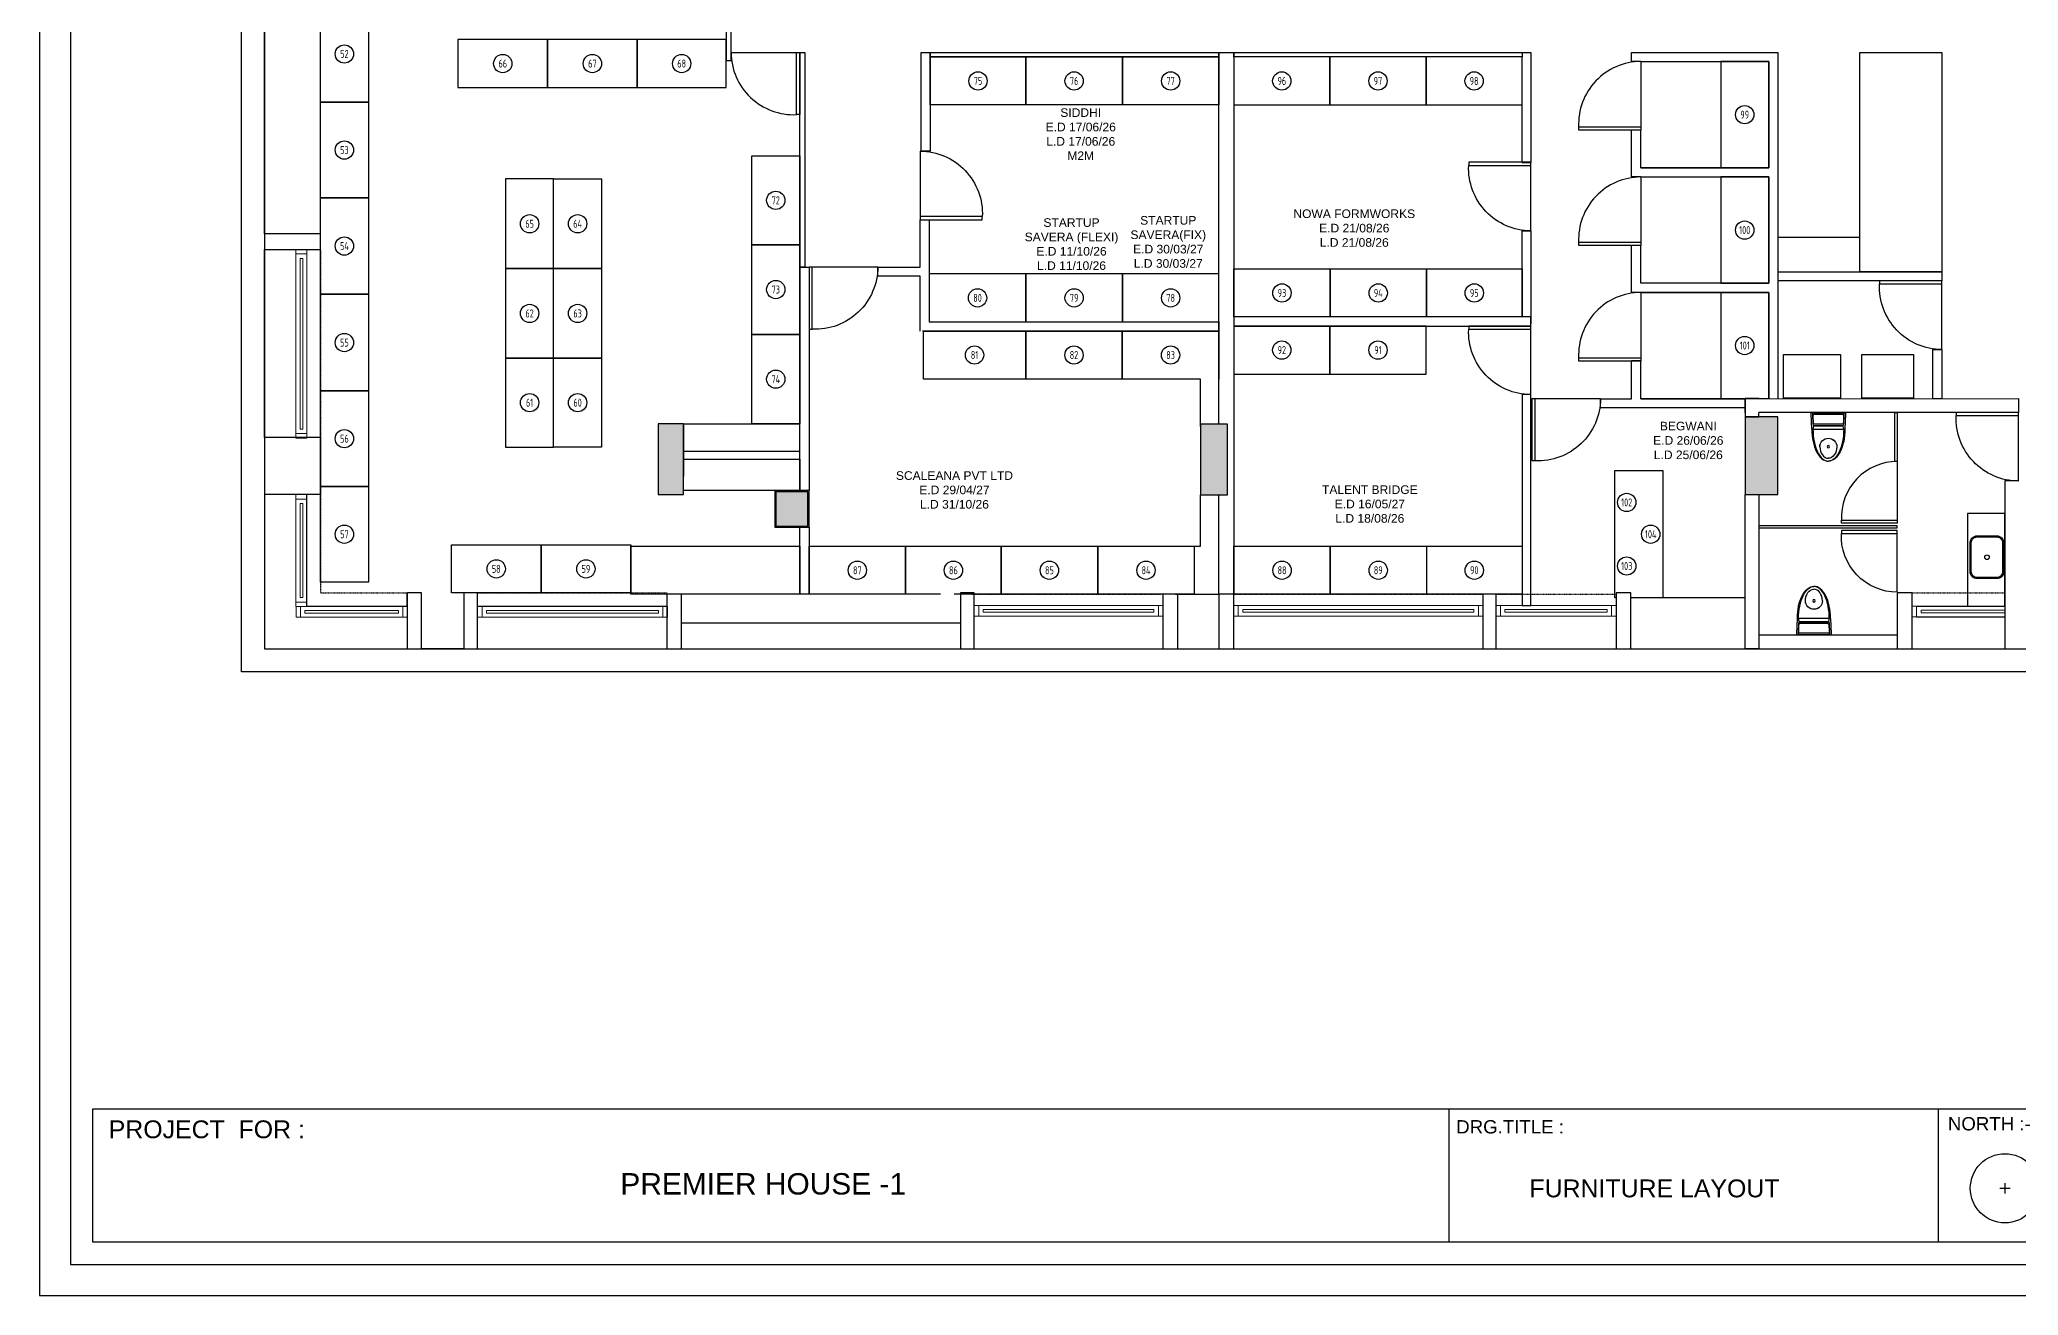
# Model space of a CAD drawing. Header units: millimetres. Extents: x 2131 to 3514, y 1779 to 2684.
# Drawn here: x 2131 to 2997, y 1779 to 2328 of the extents above; entities that cross this region are included whole.
import ezdxf
from ezdxf.enums import TextEntityAlignment as Align

# ---------------------------------------------------------------- set-up
doc = ezdxf.new("R2010")
doc.units = ezdxf.units.MM
doc.linetypes.add('DASHED', pattern=[0.75, 0.5, -0.25])
for name, color, linetype in [('BH', 243, 'Continuous'), ('FUR', 1, 'Continuous'), ('STAIR', 145, 'Continuous')]:
    doc.layers.add(name, color=color, linetype=linetype)
for name, color, linetype, lineweight in [('g-dw', 6, 'Continuous', 5), ('GYPSUM PARTITION', 33, 'Continuous', 30), ('HATCH', 254, 'Continuous', 30), ('text', 6, 'Continuous', 20), ('wall', 30, 'Continuous', 30), ('WIN', 144, 'Continuous', 15)]:
    doc.layers.add(name, color=color, linetype=linetype, lineweight=lineweight)
doc.layers.add('GLASS', color=7, linetype='Continuous', lineweight=30, true_color=0x001d75)
doc.styles.add('VIBRANT', font='arial.ttf')
doc.styles.add('YQ_TEXT', font='SUPEROS.SHX', dxfattribs={"width": 0.8, "bigfont": 'HZDX.SHX'})

# ---------------------------------------------------------------- blocks, each defined once
blk = doc.blocks.new('SERG')
at = {"layer": 'STAIR', "lineweight": 25}
blk.add_line((132343.7, -7258.6), (132307.7, -7258.6), dxfattribs=at)
blk.add_lwpolyline([(132309.4, -7258.6), (132307.7, -7258.6), (132307.7, -7226.1), (132309.4, -7226.1)], close=True, dxfattribs=at)
blk.add_arc((132310.9, -7258.8), 32.8, 0.3329, 92.63, dxfattribs=at)
blk = doc.blocks.new('*U18')
for p, q in [((4770580, -919233), (4769428, -919233)), ((4770580, -919353), (4769428, -919353))]:
    blk.add_line(p, q)
at = {"layer": 'g-dw'}
for points in [[(4769378, -919353), (4769428, -919353), (4769428, -919233), (4769378, -919233)], [(4770530, -919278), (4770530, -919308), (4769478, -919308), (4769478, -919278)], [(4770630, -919353), (4770580, -919353), (4770580, -919233), (4770630, -919233)]]:
    blk.add_lwpolyline(points, close=True, dxfattribs=at)
blk = doc.blocks.new('*U5')
for p, q in [((4770401, -919233), (4768393, -919233)), ((4770401, -919353), (4768393, -919353))]:
    blk.add_line(p, q)
at = {"layer": 'g-dw'}
for points in [[(4768343, -919353), (4768393, -919353), (4768393, -919233), (4768343, -919233)], [(4770351, -919278), (4770351, -919308), (4768443, -919308), (4768443, -919278)], [(4770451, -919353), (4770401, -919353), (4770401, -919233), (4770451, -919233)]]:
    blk.add_lwpolyline(points, close=True, dxfattribs=at)
blk = doc.blocks.new('*U10')
for p, q in [((4770371, -919233), (4769129, -919233)), ((4770371, -919353), (4769129, -919353))]:
    blk.add_line(p, q)
at = {"layer": 'g-dw'}
for points in [[(4769079, -919353), (4769129, -919353), (4769129, -919233), (4769079, -919233)], [(4770321, -919278), (4770321, -919308), (4769179, -919308), (4769179, -919278)], [(4770421, -919353), (4770371, -919353), (4770371, -919233), (4770421, -919233)]]:
    blk.add_lwpolyline(points, close=True, dxfattribs=at)
blk = doc.blocks.new('*U11')
for p, q in [((4771814, -919233), (4769129, -919233)), ((4771814, -919353), (4769129, -919353))]:
    blk.add_line(p, q)
at = {"layer": 'g-dw'}
for points in [[(4769079, -919353), (4769129, -919353), (4769129, -919233), (4769079, -919233)], [(4771764, -919278), (4771764, -919308), (4769179, -919308), (4769179, -919278)], [(4771864, -919353), (4771814, -919353), (4771814, -919233), (4771864, -919233)]]:
    blk.add_lwpolyline(points, close=True, dxfattribs=at)
blk = doc.blocks.new('*U12')
for p, q in [((4771814, -919233), (4769806, -919233)), ((4771814, -919353), (4769806, -919353))]:
    blk.add_line(p, q)
at = {"layer": 'g-dw'}
for points in [[(4769756, -919353), (4769806, -919353), (4769806, -919233), (4769756, -919233)], [(4771764, -919278), (4771764, -919308), (4769856, -919308), (4769856, -919278)], [(4771864, -919353), (4771814, -919353), (4771814, -919233), (4771864, -919233)]]:
    blk.add_lwpolyline(points, close=True, dxfattribs=at)
blk = doc.blocks.new('*U13')
for p, q in [((4770686, -919233), (4769542, -919233)), ((4770686, -919353), (4769542, -919353))]:
    blk.add_line(p, q)
at = {"layer": 'g-dw'}
for points in [[(4769492, -919353), (4769542, -919353), (4769542, -919233), (4769492, -919233)], [(4770636, -919278), (4770636, -919308), (4769592, -919308), (4769592, -919278)], [(4770736, -919353), (4770686, -919353), (4770686, -919233), (4770736, -919233)]]:
    blk.add_lwpolyline(points, close=True, dxfattribs=at)
blk = doc.blocks.new('*U16')
for p, q in [((4771563, -919233), (4769542, -919233)), ((4771563, -919353), (4769542, -919353))]:
    blk.add_line(p, q)
at = {"layer": 'g-dw'}
for points in [[(4769492, -919353), (4769542, -919353), (4769542, -919233), (4769492, -919233)], [(4771513, -919278), (4771513, -919308), (4769592, -919308), (4769592, -919278)], [(4771613, -919353), (4771563, -919353), (4771563, -919233), (4771613, -919233)]]:
    blk.add_lwpolyline(points, close=True, dxfattribs=at)
blk = doc.blocks.new('SERGS')
at = {"layer": 'FUR'}
for points in [[(133198.18, -7371.95), (133198.43, -7365.24, 0.424878), (133197.84, -7364.63), (133190.93, -7364.63), (133184.02, -7364.63, 0.424878), (133183.43, -7365.24), (133183.67, -7371.95)], [(133194.64, -7379.67, 0.415839), (133190.93, -7375.93, 0.415839), (133187.21, -7379.67)]]:
    blk.add_lwpolyline(points, format="xyb", dxfattribs=at)
for points in [[(133190.93, -7370.35), (133184.81, -7370.35, -0.403629), (133184.12, -7369.69), (133183.97, -7365.51, -0.424878), (133184.56, -7364.9), (133190.93, -7364.9), (133197.3, -7364.9, -0.424878), (133197.88, -7365.51), (133197.73, -7369.69, -0.403629), (133197.04, -7370.35)], [(133190.93, -7365.43), (133184.84, -7365.43, 0.424878), (133184.25, -7366.04), (133184.37, -7369.25, 0.403629), (133184.96, -7369.82), (133190.93, -7369.82), (133196.89, -7369.82, 0.403629), (133197.48, -7369.25), (133197.6, -7366.04, 0.424878), (133197.01, -7365.43)], [(133190.93, -7371.95), (133184.2, -7371.95, -0.108231), (133184.42, -7370.62), (133190.93, -7370.62), (133197.43, -7370.62, -0.108231), (133197.65, -7371.95)]]:
    blk.add_lwpolyline(points, format="xyb", close=True, dxfattribs=at)
blk.add_circle((133190.93, -7379.65), 0.531, dxfattribs=at)
for start, end in [(90, 180.31842), (359.68158, 90)]:
    blk.add_arc((133190.93, -7379.65), 3.72, start, end, dxfattribs=at)
for centre, major_axis, ratio, start_param in [((133190.93, -7371.95), (0, 14.05), 0.516453, 1.570796), ((133190.93, -7371.95), (0, 14), 0.480461, 1.570796), ((133190.93, -7379.63), (0, 5.06), 0.733832, 1.578936)]:
    blk.add_ellipse(centre, major_axis=major_axis, ratio=ratio, start_param=start_param, end_param=3.141593, dxfattribs=at)
at = {"layer": 'FUR', "extrusion": (0, 0, -1)}
for centre, major_axis, ratio, start_param in [((133190.93, -7371.95), (0, 14), 0.480461, 1.570796), ((133190.93, -7371.95), (0, 14.05), 0.516453, 1.570796), ((133190.93, -7379.63), (0, 5.06), 0.733832, 1.578936)]:
    blk.add_ellipse(centre, major_axis=major_axis, ratio=ratio, start_param=start_param, end_param=3.141593, dxfattribs=at)
blk = doc.blocks.new('Z$W@#4EAB2E05')
at = {"linetype": 'Continuous', "lineweight": 30}
for p, q in [((63.361, 8.994), (63.361, 2.994)), ((85.361, 8.994), (85.361, 2.994))]:
    blk.add_line(p, q, dxfattribs=at)
at = {"color": 251}
for p, q in [((88.131, 5.416), (88.591, 5.416)), ((88.361, 5.647), (88.361, 5.186))]:
    blk.add_line(p, q, dxfattribs=at)
at = {"linetype": 'Continuous', "lineweight": 30}
for points in [[(1.395, 92.239), (1.395, 1.994), (140.73, 1.994), (140.73, 92.239)], [(139.73, 2.994), (2.395, 2.994), (2.395, 8.994), (139.73, 8.994)]]:
    blk.add_lwpolyline(points, close=True, dxfattribs=at)
blk.add_circle((88.361, 5.416), 1.555, dxfattribs=at)
at = {"layer": 'Defpoints', "color": 1, "linetype": 'Continuous', "lineweight": -3}
blk.add_lwpolyline([(0, 93.635), (0, 0.599), (142.126, 0.599), (142.126, 93.635)], close=True, dxfattribs=at)
at = {"style": 'VIBRANT'}
blk.add_text('PROJECT  FOR :', height=0.8, dxfattribs=at).set_placement((3.11, 7.669))
at = {"linetype": 'Continuous', "style": 'VIBRANT'}
for s, p in [('DRG.TITLE :', (63.692, 7.881)), ('NORTH :-', (85.797, 8.019))]:
    blk.add_text(s, height=0.6, dxfattribs=at).set_placement(p)

msp = doc.modelspace()

# ---------------------------------------------------------------- hatches: boundary and pattern name
at = {"layer": 'wall'}
h = msp.add_hatch(color=2, dxfattribs=at)
h.dxf.hatch_style = 1
h.paths.add_polyline_path([(2401.87, 2160.2), (2401.87, 2129.31), (2412.9, 2129.3), (2412.9, 2160.19)])
h = msp.add_hatch(color=2, dxfattribs=at)
h.dxf.hatch_style = 1
h.paths.add_polyline_path([(2639.12, 2160.07), (2639.12, 2129.16), (2650.94, 2129.14), (2650.94, 2160.04)])
h = msp.add_hatch(color=2, dxfattribs=at)
h.dxf.hatch_style = 1
h.paths.add_polyline_path([(2877.28, 2163.38), (2877.28, 2129.34), (2891.65, 2129.33), (2891.65, 2163.37)])
h = msp.add_hatch(color=2, dxfattribs=at)
h.dxf.hatch_style = 1
h.paths.add_polyline_path([(2453.37, 2130.55), (2453.37, 2115.55), (2467.37, 2115.55), (2467.37, 2130.55)])

# ---------------------------------------------------------------- linework, layer by layer
for p, q in [((2952.33, 2080.55), (2990.87, 2080.55)), ((2952.33, 2075.86), (2990.87, 2075.86))]:
    msp.add_line(p, q)
at = {"layer": 'BH'}
for centre in [(2264.62, 2322.05), (2333.89, 2317.86), (2373.1, 2317.86), (2412.14, 2317.86), (2541.78, 2310.26), (2583.82, 2310.26), (2626.03, 2310.26), (2674.66, 2310.26), (2716.72, 2310.26), (2758.79, 2310.26), (2877.16, 2295.5), (2264.62, 2280.02), (2453.31, 2258.03), (2345.62, 2247.77), (2366.62, 2247.77), (2264.62, 2238.02), (2877.16, 2245), (2453.31, 2219), (2541.57, 2215.36), (2583.82, 2215.36), (2626.03, 2215.36), (2674.72, 2217.51), (2716.84, 2217.51), (2758.85, 2217.51), (2345.62, 2208.55), (2366.62, 2208.55), (2264.62, 2195.8), (2540.25, 2190.36), (2583.75, 2190.36), (2626, 2190.36), (2674.66, 2192.51), (2716.72, 2192.51), (2877.16, 2194.5), (2453.31, 2179.78), (2345.62, 2169.52), (2366.62, 2169.52), (2264.62, 2153.77), (2825.53, 2125.86), (2264.62, 2111.95), (2836.03, 2111.95), (2331.03, 2096.8), (2370.25, 2096.8), (2489, 2096.2), (2531, 2096.2), (2573, 2096.2), (2615.25, 2096.2), (2674.78, 2096.2), (2716.84, 2096.2), (2758.85, 2096.2), (2825.53, 2098.04)]:
    msp.add_circle(centre, 4, dxfattribs=at)
at = {"layer": 'FUR', "color": 0, "linetype": 'DASHED', "lineweight": -2, "ltscale": 0.2}
for p, q in [((2254.12, 2236.55), (2254.12, 2154.3)), ((2254.12, 2129.31), (2254.12, 2086.3)), ((2254.12, 2086.3), (2292.12, 2086.3)), ((2322.87, 2086.3), (2405.87, 2086.3)), ((2950.37, 2086.3), (2990.87, 2086.3)), ((2539.12, 2085.8), (2621.62, 2085.8)), ((2653.62, 2085.7), (2762.62, 2085.7)), ((2768.37, 2085.7), (2820.87, 2085.7))]:
    msp.add_line(p, q, dxfattribs=at)
at = {"layer": 'FUR', "lineweight": 30}
msp.add_line((2520.44, 2200.86), (2604.44, 2200.86), dxfattribs=at)
at = {"layer": 'FUR'}
for p, q in [((2639.12, 2159.06, 0), (2639.12, 2179.86)), ((2639.12, 2106.7, 0), (2639.12, 2129.16, 0)), ((2636.37, 2106.7, 0), (2639.12, 2106.7, 0)), ((2628.12, 2085.7), (2647.12, 2085.7)), ((2877.28, 2084.13), (2827.37, 2084.13))]:
    msp.add_line(p, q, dxfattribs=at)
for points in [[(2275.12, 2343.17), (2275.12, 2300.92), (2254.12, 2300.92), (2254.12, 2343.17)], [(2314.3, 2307.36), (2353.48, 2307.36), (2353.48, 2328.36), (2314.3, 2328.36)], [(2353.48, 2307.36), (2392.73, 2307.36), (2392.73, 2328.36), (2353.48, 2328.36)], [(2392.73, 2307.36), (2431.54, 2307.36), (2431.54, 2328.36), (2392.73, 2328.36)], [(2562.69, 2299.76), (2520.88, 2299.76), (2520.88, 2320.76), (2562.69, 2320.76)], [(2604.94, 2299.76), (2562.69, 2299.76), (2562.69, 2320.76), (2604.94, 2320.76)], [(2647.12, 2299.76), (2604.94, 2299.76), (2604.94, 2320.76), (2647.12, 2320.76)], [(2653.62, 2320.76), (2653.62, 2299.76), (2695.69, 2299.76), (2695.69, 2320.76)], [(2695.69, 2320.76), (2695.69, 2299.76), (2737.76, 2299.76), (2737.76, 2320.76)], [(2737.76, 2320.76), (2737.76, 2299.76), (2779.82, 2299.76), (2779.82, 2320.76)], [(2927.52, 2322.76), (2963.4, 2322.76), (2963.4, 2226.75), (2927.52, 2226.75)], [(2866.66, 2272.25), (2887.66, 2272.25), (2887.66, 2318.75), (2866.66, 2318.75)], [(2275.12, 2300.92), (2275.12, 2259.11), (2254.12, 2259.11), (2254.12, 2300.92)], [(2442.81, 2238.63), (2442.81, 2277.44), (2463.81, 2277.44), (2463.81, 2238.63)], [(2866.66, 2221.75), (2887.66, 2221.75), (2887.66, 2268.25), (2866.66, 2268.25)], [(2335.12, 2267.36), (2335.12, 2228.17), (2356.12, 2228.17), (2356.12, 2267.36)], [(2377.12, 2267.36), (2377.12, 2228.17), (2356.12, 2228.17), (2356.12, 2267.36)], [(2275.12, 2259.11), (2275.12, 2216.93), (2254.12, 2216.93), (2254.12, 2259.11)], [(2442.81, 2199.38), (2442.81, 2238.63), (2463.81, 2238.63), (2463.81, 2199.38)], [(2891.66, 2241.75), (2891.66, 2226.75), (2927.52, 2226.75), (2927.52, 2241.75)], [(2335.12, 2228.17), (2335.12, 2188.92), (2356.12, 2188.92), (2356.12, 2228.17)], [(2377.12, 2228.17), (2377.12, 2188.92), (2356.12, 2188.92), (2356.12, 2228.17)], [(2562.69, 2225.86), (2520.44, 2225.86), (2520.44, 2204.86), (2562.69, 2204.86)], [(2604.94, 2225.86), (2562.69, 2225.86), (2562.69, 2204.86), (2604.94, 2204.86)], [(2647.12, 2225.86), (2604.94, 2225.86), (2604.94, 2204.86), (2647.12, 2204.86)], [(2653.62, 2207.01), (2653.62, 2228.01), (2695.81, 2228.01), (2695.81, 2207.01)], [(2695.81, 2207.01), (2695.81, 2228.01), (2737.88, 2228.01), (2737.88, 2207.01)], [(2737.88, 2207.01), (2737.88, 2228.01), (2779.82, 2228.01), (2779.82, 2207.01)], [(2275.12, 2216.93), (2275.12, 2174.68), (2254.12, 2174.68), (2254.12, 2216.93)], [(2866.66, 2171.26), (2887.66, 2171.26), (2887.66, 2217.75), (2866.66, 2217.75)], [(2442.81, 2160.19), (2442.81, 2199.38), (2463.81, 2199.38), (2463.81, 2160.19)], [(2562.62, 2179.86), (2517.87, 2179.86), (2517.87, 2200.86), (2562.62, 2200.86)], [(2604.87, 2179.86), (2562.62, 2179.86), (2562.62, 2200.86), (2604.87, 2200.86)], [(2653.62, 2203.01), (2653.62, 2182.01), (2695.69, 2182.01), (2695.69, 2203.01)], [(2695.69, 2203.01), (2695.69, 2182.01), (2737.76, 2182.01), (2737.76, 2203.01)], [(2335.12, 2188.92), (2335.12, 2150.11), (2356.12, 2150.11), (2356.12, 2188.92)], [(2377.12, 2188.92), (2377.12, 2150.11), (2356.12, 2150.11), (2356.12, 2188.92)], [(2275.12, 2174.68), (2275.12, 2132.86), (2254.12, 2132.86), (2254.12, 2174.68)], [(2401.87, 2160.2), (2401.87, 2129.31), (2412.9, 2129.3), (2412.9, 2160.19)], [(2639.12, 2160.07), (2639.12, 2129.16), (2650.94, 2129.14), (2650.94, 2160.04)], [(2877.28, 2163.38), (2877.28, 2129.34), (2891.65, 2129.33), (2891.65, 2163.37)], [(2463.81, 2131.05), (2412.9, 2131.05), (2412.9, 2144.75), (2463.81, 2144.75)], [(2275.12, 2132.86), (2275.12, 2091.04), (2254.12, 2091.04), (2254.12, 2132.86)], [(2452.87, 2115.05), (2467.87, 2115.05), (2467.87, 2131.05), (2452.87, 2131.05)], [(2311.44, 2107.3), (2350.63, 2107.3), (2350.63, 2086.3), (2311.44, 2086.3)], [(2350.63, 2107.3), (2389.88, 2107.3), (2389.88, 2086.3), (2350.63, 2086.3)], [(2389.88, 2085.7), (2389.88, 2106.7), (2463.87, 2106.7), (2463.87, 2085.7)], [(2467.87, 2106.7), (2510.12, 2106.7), (2510.12, 2085.7), (2467.87, 2085.7)], [(2653.74, 2085.7), (2653.74, 2106.7), (2695.81, 2106.7), (2695.81, 2085.7)], [(2695.81, 2085.7), (2695.81, 2106.7), (2737.88, 2106.7), (2737.88, 2085.7)]]:
    msp.add_lwpolyline(points, close=True, dxfattribs=at)
for points in [[(2520.44, 2200.86), (2520.44, 2200.86), (2517.44, 2200.86), (2517.44, 2200.86)], [(2639.12, 2179.86), (2604.87, 2179.86), (2604.87, 2200.86), (2647.12, 2200.86), (2647.12, 2179.86)], [(2463.87, 2148.19), (2412.91, 2148.19), (2412.91, 2160.19), (2463.87, 2160.19)], [(2820.87, 2084.13), (2820.28, 2084.13), (2820.28, 2139.77), (2841.28, 2139.77), (2841.28, 2084.13), (2827.37, 2084.13)], [(2737.88, 2106.7), (2779.82, 2106.7), (2779.82, 2085.7), (2737.88, 2085.7)]]:
    msp.add_lwpolyline(points, dxfattribs=at)
at = {"layer": 'FUR', "elevation": 0}
msp.add_lwpolyline([(2525.37, 2085.7), (2510.12, 2085.7), (2510.12, 2106.7), (2551.87, 2106.7), (2551.87, 2085.7), (2531.37, 2085.7)], dxfattribs=at)
for points in [[(2551.87, 2106.7), (2594.12, 2106.7), (2594.12, 2085.7), (2551.87, 2085.7)], [(2594.12, 2106.7), (2636.37, 2106.7), (2636.37, 2085.7), (2594.12, 2085.7)]]:
    msp.add_lwpolyline(points, close=True, dxfattribs=at)
at = {"layer": 'FUR'}
for points in [[(2987.45, 2092.52), (2978.77, 2092.52, -0.414214), (2975.77, 2095.52), (2975.77, 2108.24, -0.414214), (2978.77, 2111.24), (2987.45, 2111.24, -0.414214), (2990.45, 2108.24), (2990.45, 2095.52, -0.414214)], [(2987.45, 2093.02), (2978.77, 2093.02, -0.414214), (2976.27, 2095.52), (2976.27, 2108.24, -0.414214), (2978.77, 2110.74), (2987.45, 2110.74, -0.414214), (2989.95, 2108.24), (2989.95, 2095.52, -0.414214)]]:
    msp.add_lwpolyline(points, format="xyb", close=True, dxfattribs=at)
msp.add_circle((2983.11, 2101.88), 0.996, dxfattribs=at)
at = {"layer": 'g-dw'}
msp.add_lwpolyline([(2950.37, 2080.55), (2952.33, 2080.55), (2952.33, 2075.86), (2950.37, 2075.86)], close=True, dxfattribs=at)
at = {"layer": 'GLASS'}
msp.add_lwpolyline([(2431.54, 2385.36), (2431.54, 2319.26), (2433.79, 2319.26), (2433.79, 2385.36)], dxfattribs=at)
for points in [[(2463.81, 2322.76), (2466.05, 2322.76), (2466.05, 2228.86), (2463.81, 2228.86)], [(2520.88, 2322.76), (2647.12, 2322.76), (2647.12, 2320.76), (2520.88, 2320.76)], [(2653.62, 2322.76), (2779.87, 2322.76), (2779.87, 2320.76), (2653.62, 2320.76)]]:
    msp.add_lwpolyline(points, close=True, dxfattribs=at)
at = {"layer": 'GYPSUM PARTITION'}
for p, q in [((2831.61, 2318.76), (2827.66, 2318.76)), ((2831.66, 2318.76), (2831.61, 2318.76)), ((2831.66, 2288.76), (2827.66, 2288.76)), ((2779.82, 2274.64), (2783.57, 2274.64)), ((2831.66, 2268.26), (2827.66, 2268.26)), ((2779.82, 2244.64), (2783.57, 2244.64)), ((2831.66, 2238.26), (2827.66, 2238.26)), ((2831.65, 2217.75), (2827.65, 2217.75)), ((2831.66, 2187.75), (2827.66, 2187.75))]:
    msp.add_line(p, q, dxfattribs=at)
for points in [[(2516.88, 2322.76), (2520.88, 2322.76), (2520.88, 2279.58), (2516.88, 2279.58)], [(2463.81, 2228.86), (2467.87, 2228.86), (2467.87, 2131.05), (2463.81, 2131.05)], [(2783.57, 2203.01), (2783.57, 2207.01), (2653.62, 2207.01), (2653.62, 2203.01)], [(2894.05, 2190.61), (2919.09, 2190.61), (2919.09, 2171.55), (2894.05, 2171.55)], [(2963.37, 2192.73), (2963.4, 2171.25), (2959.4, 2171.25), (2959.37, 2192.73)], [(2783.57, 2173.01), (2779.82, 2173.01), (2779.82, 2080.8), (2783.57, 2080.8)], [(2463.87, 2115.05), (2467.87, 2115.05), (2467.87, 2085.7), (2463.87, 2085.7)]]:
    msp.add_lwpolyline(points, close=True, dxfattribs=at)
for points in [[(2779.82, 2322.76), (2783.57, 2322.76), (2783.57, 2274.64)], [(2827.66, 2318.76), (2827.66, 2322.76), (2888.66, 2322.76)], [(2888.66, 2322.76), (2891.66, 2322.76), (2891.66, 2219.16)], [(2779.82, 2274.64), (2779.82, 2318.76)], [(2831.66, 2318.76), (2887.66, 2318.76), (2887.66, 2272.25), (2831.66, 2272.25), (2831.66, 2288.76)], [(2827.66, 2268.26), (2827.66, 2288.76)], [(2891.66, 2279.85), (2891.66, 2226.75)], [(2827.66, 2268.26), (2827.66, 2272.26)], [(2831.66, 2272.26), (2887.66, 2272.25)], [(2831.66, 2268.26), (2831.66, 2268.26), (2887.66, 2268.25), (2887.66, 2221.75), (2831.66, 2221.75), (2831.66, 2238.26)], [(2516.44, 2228.86), (2516.44, 2249.53), (2520.44, 2249.53), (2520.44, 2204.86)], [(2779.82, 2207.01), (2779.82, 2244.64)], [(2783.57, 2244.64), (2783.57, 2204.01)], [(2827.65, 2217.75), (2827.65, 2238.26)], [(2516.44, 2224.86), (2497.96, 2224.86), (2497.96, 2228.86), (2516.44, 2228.86)], [(2516.44, 2200.86), (2516.44, 2224.86)], [(2891.66, 2226.75), (2963.4, 2226.75), (2963.4, 2222.83), (2891.66, 2222.83)], [(2831.66, 2217.75), (2831.66, 2217.75), (2887.66, 2217.75), (2887.66, 2171.25)], [(2887.66, 2217.75), (2831.66, 2217.75)], [(2891.66, 2222.83), (2891.66, 2171.25)], [(2520.44, 2204.86), (2647.12, 2204.86), (2647.12, 2200.86), (2517.44, 2200.86)], [(2827.66, 2171.24), (2827.66, 2187.75)], [(2867.66, 2171.24), (2831.66, 2171.24), (2831.66, 2187.75)], [(2831.66, 2171.24), (2877.28, 2171.24), (2877.28, 2167.24), (2814.04, 2167.25), (2814.04, 2171.25), (2827.66, 2171.25)], [(2883.28, 2171.25), (2883.28, 2171.26), (2877.28, 2171.26), (2877.28, 2163.38), (2883.28, 2163.38), (2883.28, 2165.25)], [(2877.28, 2165.25), (2877.28, 2171.25), (2996.87, 2171.26), (2996.87, 2165.25), (2883.28, 2165.25)]]:
    msp.add_lwpolyline(points, dxfattribs=at)
at = {"layer": 'wall', "color": 240, "true_color": 0xed1f24}
for p, q in [((2219.62, 2051.8), (2219.62, 2539.55)), ((2229.62, 2529.55), (2229.62, 2061.8)), ((2229.62, 2243.3), (2229.62, 2341.8)), ((2254.12, 2243.3), (2229.62, 2243.3)), ((2254.12, 2236.55), (2254.12, 2243.3)), ((2229.62, 2154.3), (2229.62, 2236.55)), ((2229.62, 2236.55), (2254.12, 2236.55)), ((2412.91, 2160.19), (2412.9, 2137.3)), ((2647.12, 2160.06), (2639.12, 2160.06)), ((2254.12, 2154.3), (2229.62, 2154.3)), ((2254.12, 2154.3), (2254.12, 2129.31)), ((2877.28, 2154.84), (2877.28, 2129.34)), ((2891.65, 2129.33), (2891.65, 2154.83)), ((2996.87, 2135.37), (2990.87, 2135.37)), ((2990.87, 2135.37), (2990.87, 2061.8)), ((2254.12, 2129.31), (2229.62, 2129.31)), ((2248.12, 2080.3), (2248.12, 2129.31)), ((2877.28, 2129.34), (2891.65, 2129.34)), ((2883.27, 2119.91), (2883.28, 2061.81)), ((2298.37, 2086.3), (2292.12, 2086.3)), ((2292.12, 2086.3), (2292.12, 2061.8)), ((2292.12, 2080.3), (2292.12, 2086.3)), ((2298.37, 2061.8), (2298.37, 2086.3)), ((2322.87, 2086.3), (2316.87, 2086.3)), ((2316.87, 2086.3), (2316.87, 2061.8)), ((2322.87, 2061.8), (2322.87, 2086.3)), ((2540.12, 2086.3), (2534.12, 2086.3)), ((2534.12, 2086.3), (2534.12, 2061.8)), ((2540.12, 2061.8), (2540.12, 2086.3)), ((2827.37, 2086.3), (2820.87, 2086.3)), ((2820.87, 2086.3), (2820.87, 2061.8)), ((2827.37, 2061.8), (2827.37, 2086.3)), ((2950.37, 2086.3), (2943.87, 2086.3)), ((2943.87, 2086.3), (2943.87, 2061.8)), ((2950.37, 2061.8), (2950.37, 2086.3)), ((2292.12, 2080.3), (2248.12, 2080.3)), ((2405.87, 2080.3), (2322.87, 2080.3)), ((2405.87, 2061.8), (2405.87, 2085.7)), ((2411.87, 2085.7), (2411.87, 2061.8)), ((2629.12, 2085.8), (2622.62, 2085.8)), ((2622.62, 2085.8), (2622.62, 2061.8)), ((2629.12, 2061.8), (2629.12, 2085.8)), ((2653.62, 2085.7), (2647.12, 2085.7)), ((2647.12, 2085.7), (2647.12, 2061.8)), ((2653.62, 2061.8), (2653.62, 2085.7)), ((2534.12, 2073.05), (2411.87, 2073.05)), ((2229.62, 2061.8), (3421.42, 2061.8)), ((2316.87, 2061.8), (2298.37, 2061.8)), ((2943.87, 2067.8), (2883.28, 2067.8)), ((3421.42, 2051.8), (2219.62, 2051.8))]:
    msp.add_line(p, q, dxfattribs=at)
at = {"layer": 'wall'}
for points in [[(2647.12, 2160.05), (2647.12, 2322.76), (2653.62, 2322.76), (2653.62, 2085.7)], [(2653.62, 2129.14), (2653.62, 2085.7), (2647.12, 2085.7), (2647.12, 2129.14)]]:
    msp.add_lwpolyline(points, dxfattribs=at)
for points in [[(2928.43, 2190.61), (2950.97, 2190.61), (2950.97, 2171.55), (2928.43, 2171.55)], [(2942.87, 2165.25), (2943.87, 2165.25), (2943.87, 2143.81), (2942.87, 2143.81)], [(2877.28, 2129.33), (2883.28, 2129.33), (2883.28, 2061.81), (2877.28, 2061.81)], [(2990.87, 2080.55), (2990.87, 2121.05), (2974.64, 2121.05), (2974.64, 2080.55)], [(2883.28, 2114.68), (2943.87, 2114.68), (2943.87, 2115.69), (2883.28, 2115.69)], [(2768.37, 2085.7), (2762.62, 2085.7), (2762.62, 2061.8), (2768.37, 2061.8)]]:
    msp.add_lwpolyline(points, close=True, dxfattribs=at)
at = {"layer": 'wall', "color": 2}
msp.add_lwpolyline([(2453.37, 2115.55), (2467.37, 2115.55), (2467.37, 2130.55), (2453.37, 2130.55)], close=True, dxfattribs=at)
at = {"layer": 'WIN'}
msp.add_lwpolyline([(2990.87, 2077.62), (2954.29, 2077.62), (2954.29, 2078.79), (2990.87, 2078.79)], dxfattribs=at)

# ---------------------------------------------------------------- block references
at = {"xscale": 9.729211234239635, "yscale": 9.729211234239635, "zscale": 9.729211234239635}
msp.add_blockref('Z$W@#4EAB2E05', (2131.28, 1773.11), dxfattribs=at)
at = {"layer": 'FUR'}
for p, xscale, yscale, zscale, rotation in [((113038.07, -3743.53), 0.8357355248707068, 0.8357355248707068, 0.8357355248707068, 180), ((-3217.19, -107967.67), 0.8333333333339208, 0.8333333333339208, 0.8333333333339208, 90.0000000000002), ((8577.13, -108222.48), -0.8349627285487224, 0.8349627285487227, 0.8349627285487227, 269.9999999999998), ((-3265.28, 112531.07), -0.8333333333339208, 0.8333333333339208, 0.8333333333339208, 89.99999999999967), ((-3217.19, -108018.18), 0.8333333333339208, 0.8333333333339208, 0.8333333333339208, 90.0000000000002), ((-108106.39, -3837.43), -0.8357355248707068, 0.8357355248707068, 0.8357355248707068, 180), ((-3217.19, -108068.68), 0.8333333333339208, 0.8333333333339208, 0.8333333333339208, 90.0000000000002), ((-3106.4, 112860.44), -0.8362142800748383, 0.8362142800748386, 0.8362142800748386, 89.99999999999952), ((-3265.28, 112459.44), -0.8333333333339208, 0.8333333333339208, 0.8333333333339208, 89.99999999999967), ((-107469.19, -3877.42), -0.8333093756826976, 0.8333093756826976, 0.8333093756826978, 180), ((-3063.81, 112637.26), -0.8349627285487224, 0.8349627285487227, 0.8349627285487227, 89.99999999999967), ((-2500.03, -97113.26), 0.7499946659357456, 0.7499946659357456, 0.7499946659357456, 90.00000000000014), ((-2500.06, 101343.63), -0.7499946659357456, 0.7499946659357457, 0.7499946659357457, 89.9999999999996)]:
    msp.add_blockref('SERG', p, dxfattribs=dict(at, xscale=xscale, yscale=yscale, zscale=zscale, rotation=rotation))
at = {"layer": 'HATCH', "xscale": -1}
for p, rotation in [((136104.42, 9534.19), 0.001853765581758537), ((-130283.5, -5296.83), 180)]:
    msp.add_blockref('SERGS', p, dxfattribs=dict(at, rotation=rotation))
at = {"layer": 'WIN', "color": 3, "xscale": 0.03913253686922595, "yscale": 0.03913253686922595, "zscale": 0.03913253686922595}
for name, p, rotation in [('*U5', (-33728.48, -184443.31), 90.00000000007613), ('*U18', (-33728.48, -184557.56), 90.00000000007613), ('*U12', (189275.28, -33895.8), 180), ('*U11', (189388.78, -33895.8), 180), ('*U10', (189447.03, -33895.8), 180)]:
    msp.add_blockref(name, p, dxfattribs=dict(at, rotation=rotation))
for name, p in [('*U13', (-184398.88, 38052.22)), ('*U16', (-184319.44, 38052.22))]:
    msp.add_blockref(name, p, dxfattribs=at)

# ---------------------------------------------------------------- texts
at = {"style": 'VIBRANT'}
msp.add_text('FURNITURE LAYOUT', height=7.7878, dxfattribs=at).set_placement((2782.98, 1821.87))
at = {"insert": (2385.33, 1832.44), "char_height": 9.3606, "width": 122.6695, "attachment_point": 1, "style": 'VIBRANT'}
msp.add_mtext('PREMIER HOUSE -1', dxfattribs=at)
at = {"layer": 'BH', "style": 'YQ_TEXT', "width": 0.8}
for s, p in [('52', (2264.62, 2322.05)), ('66', (2333.89, 2317.86)), ('67', (2373.1, 2317.86)), ('68', (2412.14, 2317.86)), ('75', (2541.78, 2310.26)), ('76', (2583.82, 2310.26)), ('77', (2626.03, 2310.26)), ('96', (2674.66, 2310.26)), ('97', (2716.72, 2310.26)), ('98', (2758.79, 2310.26)), ('99', (2877.16, 2295.5)), ('53', (2264.62, 2280.02)), ('72', (2453.31, 2258.03)), ('65', (2345.62, 2247.77)), ('64', (2366.62, 2247.77)), ('100', (2877.16, 2245)), ('54', (2264.62, 2238.02)), ('73', (2453.31, 2219)), ('80', (2541.57, 2215.36)), ('79', (2583.82, 2215.36)), ('78', (2626.03, 2215.36)), ('93', (2674.72, 2217.51)), ('94', (2716.84, 2217.51)), ('95', (2758.85, 2217.51)), ('62', (2345.62, 2208.55)), ('63', (2366.62, 2208.55)), ('55', (2264.62, 2195.8)), ('81', (2540.25, 2190.36)), ('82', (2583.75, 2190.36)), ('83', (2626, 2190.36)), ('92', (2674.66, 2192.51)), ('91', (2716.72, 2192.51)), ('101', (2877.16, 2194.5)), ('74', (2453.31, 2179.78)), ('61', (2345.62, 2169.52)), ('60', (2366.62, 2169.52)), ('56', (2264.62, 2153.77)), ('102', (2825.53, 2125.86)), ('57', (2264.62, 2111.95)), ('104', (2836.03, 2111.95)), ('58', (2331.03, 2096.8)), ('59', (2370.25, 2096.8)), ('87', (2489, 2096.2)), ('86', (2531, 2096.2)), ('85', (2573, 2096.2)), ('84', (2615.25, 2096.2)), ('88', (2674.78, 2096.2)), ('89', (2716.84, 2096.2)), ('90', (2758.85, 2096.2)), ('103', (2825.53, 2098.04))]:
    msp.add_text(s, height=3.5, dxfattribs=at).set_placement(p, align=Align.MIDDLE)
at = {"layer": 'text', "char_height": 3.7704, "width": 88.5904, "attachment_point": 1, "style": 'VIBRANT'}
for s, insert in [('\\pxqc;{\\C1;SIDDHI\\P}E.D 17/06/26{\\C1;\\P\\C5;L.D 17/06/26\\PM2M}', (2542.41, 2298.28)), ('\\pxqc;{\\C1;STARTUP\\PSAVERA(FIX)\\P}E.D 30/03/27{\\C1;\\P\\C5;L.D 30/03/27}', (2580.7, 2251.15)), ('\\pxqc;{\\C1;NOWA FORMWORKS \\P}E.D 21/08/26{\\C1;\\P\\C5;L.D 21/08/26}', (2662.06, 2254.05)), ('\\pxqc;{\\C1;STARTUP\\PSAVERA (FLEXI)\\P}E.D 11/10/26{\\C1;\\P\\C5;L.D 11/10/26}', (2538.38, 2250.19)), ('\\pxqc;{\\C1;BEGWANI\\P}E.D 26/06/26{\\C1;\\P\\C5;L.D 25/06/26}', (2808.18, 2161.15)), ('\\pxqc;{\\C1;SCALEANA PVT LTD\\P}E.D 29/04/27\\P{\\C5;L.D 31/10/26}', (2487.17, 2139.5)), ('\\pxqc;{\\C1;TALENT BRIDGE\\P}E.D 16/05/27{\\C1;\\P\\C5;L.D 18/08/26}', (2668.88, 2133.35))]:
    msp.add_mtext(s, dxfattribs=dict(at, insert=insert))

doc.saveas('drawing.dxf')
